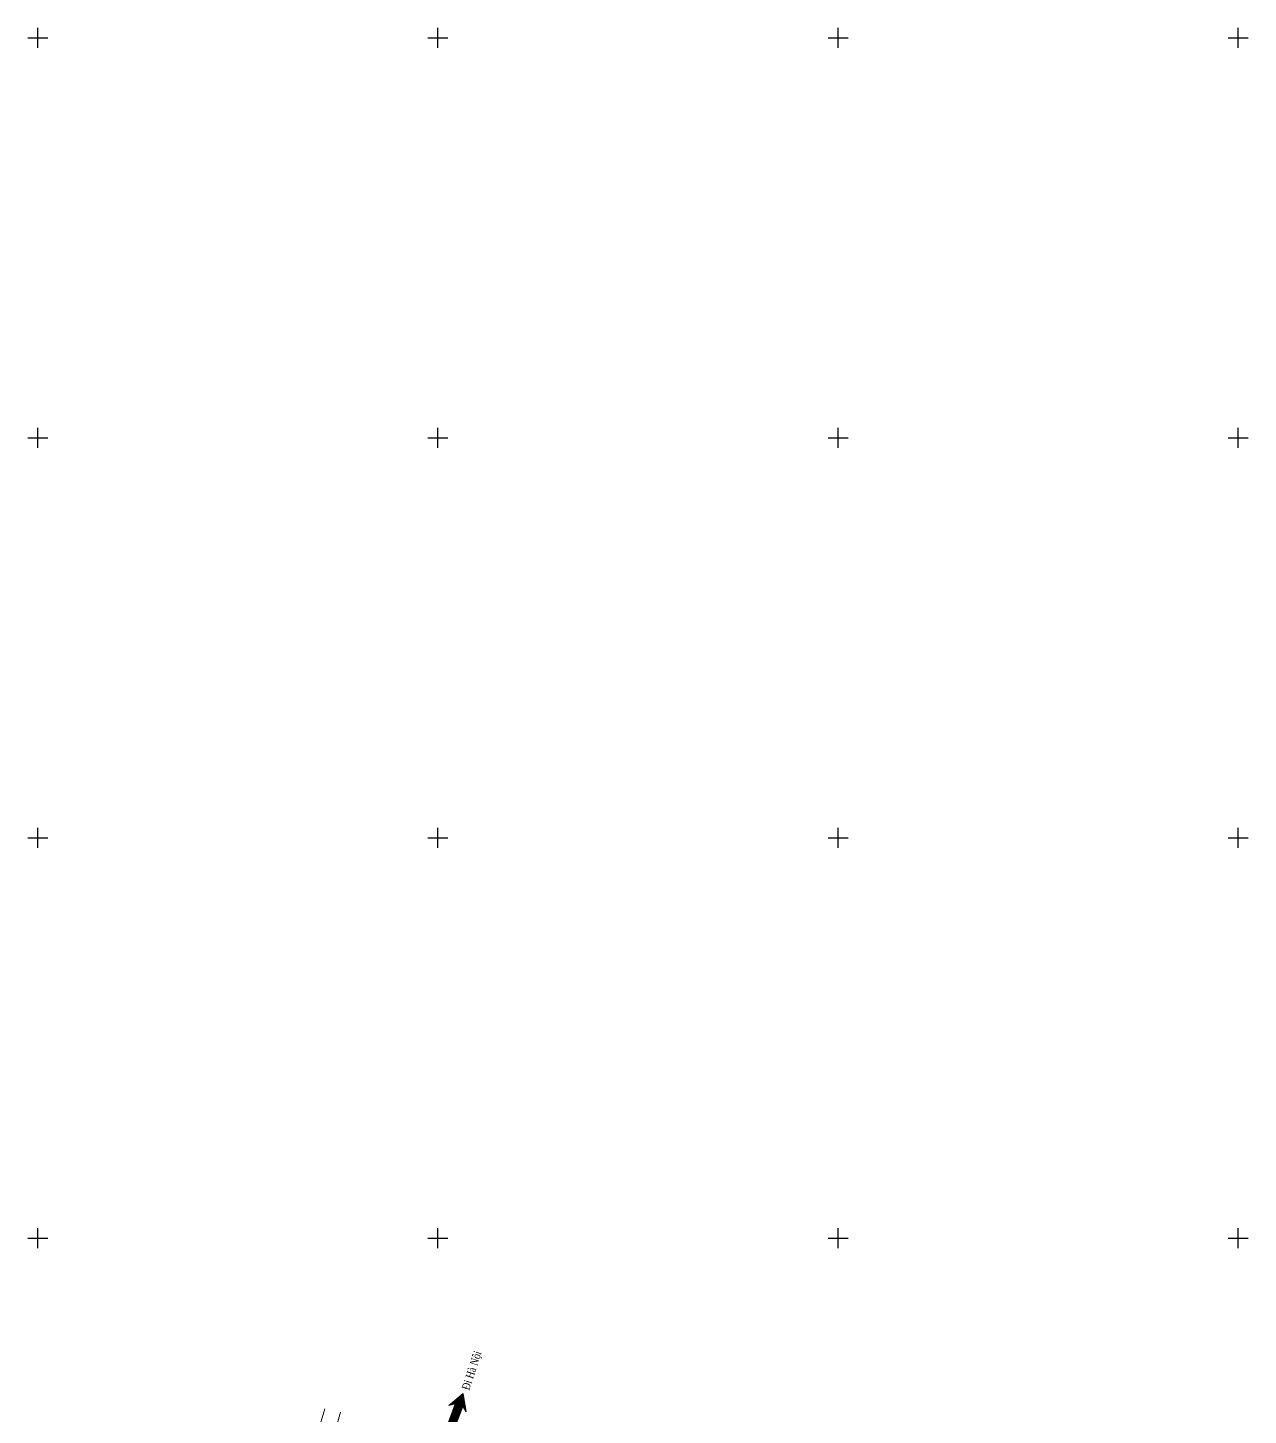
# Model space of a CAD drawing. Header units: metres. Extents: x 585499 to 586851, y 1565849 to 1566901.
# Drawn here: x 585798.8 to 585951.2, y 1566277.9 to 1566451.2 of the extents above; entities that cross this region are included whole.
import ezdxf

# ---------------------------------------------------------------- set-up
doc = ezdxf.new("R2010")
doc.units = ezdxf.units.M
doc.layers.add('K_HUNG', color=7, linetype='Continuous')
for name, color, linetype, lineweight in [('KHUNGLUOITOADO', 7, 'Continuous', 0), ('text', 7, 'Continuous', 0), ('tuong xay', 172, 'Continuous', 0)]:
    doc.layers.add(name, color=color, linetype=linetype, lineweight=lineweight)
doc.styles.add('ghi chu', font='times.ttf', dxfattribs={"height": 1})
doc.linetypes.add('FENCELINE2', pattern='A,0.25,-0.1,[132,ltypeshp.shx,S=0.1,R=0,X=-0.1,Y=0],-0.1,1', length=1.45)

# ---------------------------------------------------------------- blocks, each defined once
blk = doc.blocks.new('DCAS')
at = {"layer": 'KHUNGLUOITOADO'}
h = blk.add_hatch(dxfattribs=at)
h.set_pattern_fill('ANSI36', color=256, scale=0.5, style=0)
h.set_pattern_definition([(45, (292928.63504, 783141.0262), (0.033145630368, 0.1215339780164), [0.15625, -0.03125, 0, -0.03125])])
h.paths.add_polyline_path([(585857.54, 1566282.74), (585855.44, 1566281.26), (585856.01, 1566280.45), (585858.11, 1566281.92), (585858.1, 1566281.11), (585859.08, 1566283.21), (585856.77, 1566283)])
for points in [[(585859.08, 1566283.21), (585856.77, 1566283), (585857.54, 1566282.74)], [(585859.08, 1566283.21), (585858.1, 1566281.11), (585858.11, 1566281.92)], [(585855.44, 1566281.26), (585857.54, 1566282.74)], [(585856.01, 1566280.45), (585855.44, 1566281.26)], [(585856.01, 1566280.45), (585858.11, 1566281.92)]]:
    blk.add_lwpolyline(points, dxfattribs=at)

msp = doc.modelspace()

# ---------------------------------------------------------------- linework, layer by layer
at = {"layer": 'K_HUNG', "color": 8}
for p, q in [((585800, 1566448.75), (585800, 1566451.25)), ((585850, 1566448.75), (585850, 1566451.25)), ((585900, 1566448.75), (585900, 1566451.25)), ((585950, 1566448.75), (585950, 1566451.25)), ((585798.75, 1566450), (585801.25, 1566450)), ((585848.75, 1566450), (585851.25, 1566450)), ((585898.75, 1566450), (585901.25, 1566450)), ((585948.75, 1566450), (585951.25, 1566450)), ((585800, 1566398.75), (585800, 1566401.25)), ((585850, 1566398.75), (585850, 1566401.25)), ((585900, 1566398.75), (585900, 1566401.25)), ((585950, 1566398.75), (585950, 1566401.25)), ((585798.75, 1566400), (585801.25, 1566400)), ((585848.75, 1566400), (585851.25, 1566400)), ((585898.75, 1566400), (585901.25, 1566400)), ((585948.75, 1566400), (585951.25, 1566400)), ((585800, 1566348.75), (585800, 1566351.25)), ((585850, 1566348.75), (585850, 1566351.25)), ((585900, 1566348.75), (585900, 1566351.25)), ((585950, 1566348.75), (585950, 1566351.25)), ((585798.75, 1566350), (585801.25, 1566350)), ((585848.75, 1566350), (585851.25, 1566350)), ((585898.75, 1566350), (585901.25, 1566350)), ((585948.75, 1566350), (585951.25, 1566350)), ((585800, 1566298.75), (585800, 1566301.25)), ((585850, 1566298.75), (585850, 1566301.25)), ((585900, 1566298.75), (585900, 1566301.25)), ((585950, 1566298.75), (585950, 1566301.25)), ((585798.75, 1566300), (585801.25, 1566300)), ((585848.75, 1566300), (585851.25, 1566300)), ((585898.75, 1566300), (585901.25, 1566300)), ((585948.75, 1566300), (585951.25, 1566300))]:
    msp.add_line(p, q, dxfattribs=at)
at = {"layer": 'tuong xay', "color": 8, "linetype": 'FENCELINE2', "elevation": 14.25}
for points in [[(585824.29, 1566259.21), (585829.55, 1566257.5), (585835.85, 1566278.67)], [(585837.84, 1566278.25), (585831.77, 1566257.23), (585829.55, 1566257.5)]]:
    msp.add_lwpolyline(points, dxfattribs=at)

# ---------------------------------------------------------------- block references
at = {"layer": 'KHUNGLUOITOADO', "color": 8, "rotation": 34.63322049918693}
msp.add_blockref('DCAS', (993955.71, -55424.18), dxfattribs=at)

# ---------------------------------------------------------------- texts
at = {"layer": 'text', "color": 8, "style": 'ghi chu', "width": 0.8}
msp.add_text('Ði Hà Nội', height=1, rotation=71.744, dxfattribs=at).set_placement((585853.9, 1566280.91, 14.25))

doc.saveas('drawing.dxf')
